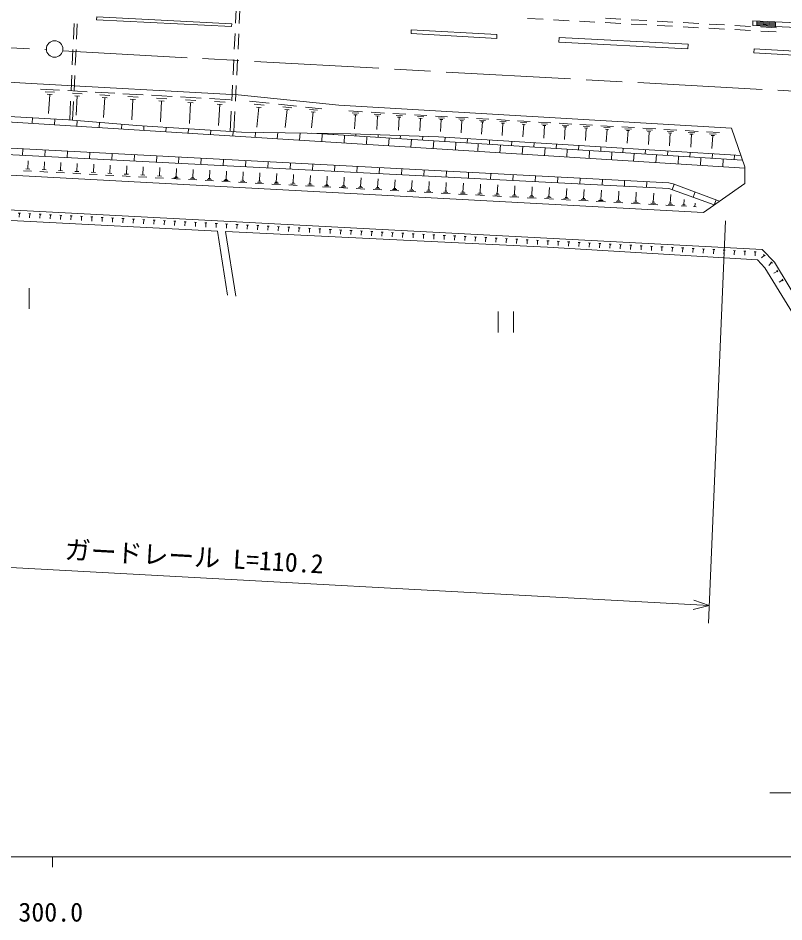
# Model space of a CAD drawing. Units: millimetres, scale not verified. Extents: x 40000 to 680000, y 20000 to 380000.
# Drawn here: x 364696 to 438484, y 198715 to 285858 of the extents above; entities that cross this region are included whole.
import ezdxf
from ezdxf.enums import TextEntityAlignment as Align

# ---------------------------------------------------------------- set-up
doc = ezdxf.new("R2010")
doc.units = ezdxf.units.MM
doc.header["$LTSCALE"] = 1000
doc.linetypes.add('CHAIN', pattern=[18.5, 12, -1.5, 3.5, -1.5])
for name, color, linetype, lineweight in [('M-BGD', 7, 'Continuous', 13), ('M-BMK', 2, 'CHAIN', 13), ('M-BMK-SRVR', 3, 'Continuous', 13), ('M-STR-HTXT', 7, 'Continuous', 13), ('M-TTL-BAND', 7, 'Continuous', 13)]:
    doc.layers.add(name, color=color, linetype=linetype, lineweight=lineweight)
doc.styles.add('ＭＳ ゴシック', font='')
doc.styles.get('ＭＳ ゴシック').set_extended_font_data('MS Gothic')

msp = doc.modelspace()

# ---------------------------------------------------------------- linework, layer by layer
at = {"layer": 'M-BGD'}
for p, q in [((385648, 285370), (385743, 287314)), ((386104, 287295), (386009, 285349)), ((421285, 285839), (422782, 285755)), ((370022, 283838), (370089, 285336)), ((370397, 285316), (370325, 283818)), ((415282, 285743), (413784, 285824)), ((417778, 285608), (416281, 285689)), ((420275, 285473), (418777, 285554)), ((422771, 285338), (421273, 285419)), ((425267, 285203), (423770, 285284)), ((423781, 285700), (425279, 285617)), ((427764, 285068), (426266, 285149)), ((426277, 285561), (427775, 285478)), ((430260, 284933), (428762, 285014)), ((428773, 285423), (430271, 285339)), ((431269, 285284), (432767, 285201)), ((433766, 285145), (435263, 285062)), ((435480, 285148), (435502, 285598)), ((461035, 283900), (435480, 285148)), ((461057, 284349), (435502, 285598)), ((435887, 285579), (435865, 285130)), ((437667, 285132), (435870, 285220)), ((437672, 285222), (435874, 285309)), ((437676, 285311), (435878, 285399)), ((437681, 285401), (435883, 285489)), ((436262, 285007), (437759, 284923)), ((437663, 285042), (437685, 285491)), ((385526, 282873), (385599, 284371)), ((385960, 284350), (385886, 282852)), ((432757, 284798), (431259, 284879)), ((435253, 284663), (433755, 284744)), ((437749, 284528), (436251, 284609)), ((369910, 281340), (369977, 282839)), ((370277, 282819), (370206, 281320)), ((385405, 280376), (385478, 281874)), ((385837, 281853), (385764, 280355)), ((369799, 278843), (369866, 280341)), ((370158, 280322), (370087, 278823)), ((366845, 279009), (368688, 278906)), ((369480, 278862), (371338, 278759)), ((385283, 277878), (385356, 279377)), ((385715, 279356), (385641, 277858)), ((367293, 278753), (368215, 278701)), ((367511, 278509), (367972, 278484)), ((367741, 278497), (367639, 276654)), ((369931, 278604), (370860, 278552)), ((370151, 278359), (370615, 278333)), ((370383, 278346), (370280, 276488)), ((372109, 278716), (374022, 278610)), ((372574, 278450), (373530, 278397)), ((372800, 278198), (373278, 278171)), ((373039, 278185), (372932, 276272)), ((374792, 278567), (376762, 278457)), ((375271, 278293), (376256, 278239)), ((375504, 278034), (375996, 278006)), ((375750, 278020), (375640, 276051)), ((377548, 278414), (379542, 278303)), ((378033, 278137), (379030, 278081)), ((380332, 278259), (382345, 278147)), ((383134, 278103), (385165, 277990)), ((369673, 276036), (369754, 277844)), ((370039, 277824), (369953, 276013)), ((378268, 277874), (378767, 277846)), ((378517, 277860), (378407, 275865)), ((380821, 277979), (381828, 277924)), ((381059, 277714), (381562, 277686)), ((381310, 277700), (381199, 275687)), ((383628, 277821), (384643, 277765)), ((383868, 277553), (384375, 277525)), ((384121, 277539), (384009, 275508)), ((386985, 277836), (388900, 277640)), ((387439, 277548), (388397, 277449)), ((387654, 277284), (388133, 277234)), ((387893, 277259), (387697, 275343)), ((389791, 277549), (391518, 277372)), ((390201, 277289), (391064, 277200)), ((392401, 277281), (393952, 277122)), ((385140, 274935), (385235, 276880)), ((385592, 276859), (385497, 274913)), ((390394, 277051), (390826, 277006)), ((390610, 277028), (390433, 275302)), ((392769, 277048), (393544, 276968)), ((392943, 276834), (393331, 276794)), ((393137, 276814), (392978, 275264)), ((396549, 276900), (397881, 276822)), ((396873, 276714), (397539, 276675)), ((397030, 276538), (397363, 276519)), ((397196, 276528), (397118, 275196)), ((398701, 276775), (399992, 276699)), ((399014, 276594), (399659, 276557)), ((399166, 276424), (399489, 276405)), ((399327, 276414), (399252, 275124)), ((400810, 276652), (402061, 276579)), ((401114, 276477), (401739, 276441)), ((401261, 276312), (401574, 276293)), ((401417, 276303), (401344, 275052)), ((402879, 276531), (404090, 276460)), ((403173, 276362), (403778, 276327)), ((404906, 276413), (406081, 276344)), ((405191, 276249), (405779, 276214)), ((406877, 276298), (408059, 276229)), ((427383, 269961), (319342, 275694)), ((366068, 275714), (366101, 276239)), ((368214, 275578), (368248, 276119)), ((370359, 275443), (370393, 275977)), ((372505, 275307), (372536, 275802)), ((374651, 275172), (374680, 275627)), ((376797, 275036), (376824, 275465)), ((403315, 276202), (403618, 276184)), ((403467, 276193), (403396, 274982)), ((405330, 276093), (405623, 276076)), ((405476, 276084), (405408, 274909)), ((407164, 276133), (407755, 276098)), ((407303, 275976), (407598, 275959)), ((407451, 275968), (407382, 274786)), ((408854, 276182), (410042, 276113)), ((409142, 276016), (409736, 275982)), ((409282, 275859), (409579, 275842)), ((409431, 275851), (409361, 274663)), ((410838, 276067), (412032, 275997)), ((411127, 275900), (411724, 275865)), ((411268, 275742), (411566, 275724)), ((411417, 275733), (411348, 274539)), ((412827, 275950), (414027, 275880)), ((413118, 275783), (413719, 275748)), ((413260, 275624), (413560, 275607)), ((413410, 275615), (413340, 274415)), ((414823, 275834), (416029, 275764)), ((415116, 275666), (415719, 275630)), ((415258, 275506), (415559, 275488)), ((415409, 275497), (415338, 274291)), ((416825, 275717), (418038, 275646)), ((417119, 275548), (417726, 275513)), ((417262, 275387), (417565, 275370)), ((417414, 275379), (417343, 274166)), ((418833, 275600), (420052, 275529)), ((419129, 275430), (419739, 275394)), ((420848, 275482), (422073, 275411)), ((378942, 274901), (378969, 275328)), ((381088, 274765), (381115, 275192)), ((383234, 274630), (383261, 275055)), ((385379, 274494), (385406, 274918)), ((387525, 274358), (387556, 274847)), ((389671, 274223), (389708, 274815)), ((391817, 274087), (391861, 274782)), ((434496, 272143), (392978, 274765)), ((393962, 273952), (394010, 274700)), ((395082, 274633), (395089, 274734)), ((396108, 273816), (396155, 274565)), ((397228, 274497), (397241, 274692)), ((399374, 274361), (399390, 274619)), ((401520, 274226), (401540, 274545)), ((419273, 275269), (419577, 275251)), ((419425, 275260), (419354, 274041)), ((421145, 275311), (421758, 275276)), ((421289, 275149), (421596, 275131)), ((421443, 275140), (421371, 273915)), ((422869, 275365), (424100, 275293)), ((423167, 275193), (423783, 275157)), ((423312, 275030), (423620, 275012)), ((423466, 275021), (423395, 273789)), ((424896, 275246), (426134, 275174)), ((425196, 275073), (425815, 275037)), ((425342, 274910), (425651, 274892)), ((425497, 274901), (425424, 273663)), ((426929, 275128), (428173, 275055)), ((427231, 274954), (427853, 274918)), ((427378, 274789), (427689, 274771)), ((427533, 274780), (427461, 273536)), ((428969, 275009), (430220, 274936)), ((429272, 274834), (429898, 274798)), ((429420, 274669), (429732, 274650)), ((429576, 274659), (429503, 273409)), ((431015, 274889), (432272, 274816)), ((431320, 274714), (431949, 274677)), ((431468, 274547), (431782, 274529)), ((431625, 274538), (431552, 273281)), ((398254, 273681), (398301, 274429)), ((400400, 273545), (400447, 274294)), ((402545, 273410), (402593, 274158)), ((403665, 274090), (403690, 274472)), ((404691, 273274), (404738, 274023)), ((405811, 273955), (405838, 274381)), ((406837, 273139), (406884, 273887)), ((407957, 273819), (407984, 274248)), ((408982, 273003), (409030, 273752)), ((410103, 273684), (410130, 274114)), ((412248, 273548), (412276, 273980)), ((414394, 273413), (414421, 273847)), ((416540, 273277), (416567, 273713)), ((320855, 273026), (430734, 267127)), ((365136, 272620), (365169, 273262)), ((367284, 272510), (367316, 273148)), ((369431, 272399), (369463, 273035)), ((371578, 272289), (371610, 272921)), ((373725, 272179), (373757, 272807)), ((411128, 272867), (411175, 273616)), ((413274, 272732), (413321, 273480)), ((415420, 272596), (415467, 273345)), ((417565, 272461), (417613, 273209)), ((418685, 273142), (418713, 273580)), ((419711, 272325), (419758, 273074)), ((420831, 273006), (420859, 273446)), ((421857, 272190), (421904, 272938)), ((422977, 272871), (423005, 273312)), ((424002, 272054), (424050, 272803)), ((425123, 272735), (425151, 273179)), ((427268, 272599), (427296, 273045)), ((429414, 272464), (429442, 272912)), ((431560, 272328), (431588, 272778)), ((365623, 271318), (365665, 272092)), ((367200, 271234), (367241, 272011)), ((368779, 271150), (368821, 271930)), ((375872, 272068), (375904, 272693)), ((378019, 271958), (378051, 272579)), ((380166, 271847), (380198, 272465)), ((382314, 271737), (382345, 272351)), ((384461, 271626), (384492, 272237)), ((386608, 271516), (386639, 272123)), ((388755, 271406), (388786, 272009)), ((390902, 271295), (390933, 271895)), ((426148, 271919), (426195, 272667)), ((428294, 271783), (428341, 272532)), ((430440, 271648), (430487, 272396)), ((432585, 271512), (432633, 272261)), ((433706, 272193), (433734, 272644)), ((366000, 271103), (365225, 271145)), ((365817, 271307), (365429, 271328)), ((367578, 271018), (366800, 271060)), ((367394, 271223), (367005, 271244)), ((368974, 271139), (368584, 271160)), ((370557, 271055), (370166, 271076)), ((370361, 271065), (370404, 271849)), ((371947, 270981), (371989, 271767)), ((373535, 270896), (373577, 271686)), ((375126, 270812), (375168, 271604)), ((376719, 270727), (376762, 271522)), ((378316, 270642), (378359, 271440)), ((379916, 270557), (379959, 271357)), ((381518, 270471), (381561, 271275)), ((383124, 270386), (383167, 271192)), ((384732, 270300), (384775, 271110)), ((386343, 270214), (386387, 271027)), ((393049, 271185), (393080, 271781)), ((395197, 271074), (395227, 271667)), ((397344, 270964), (397374, 271553)), ((399491, 270853), (399521, 271439)), ((401638, 270743), (401668, 271326)), ((403785, 270633), (403815, 271212)), ((405932, 270522), (405962, 271098)), ((369159, 270933), (368378, 270975)), ((370743, 270848), (369959, 270890)), ((372329, 270763), (371543, 270805)), ((372143, 270970), (371750, 270991)), ((373919, 270678), (373130, 270720)), ((373732, 270886), (373337, 270907)), ((375511, 270592), (374719, 270635)), ((375324, 270801), (374928, 270822)), ((377106, 270507), (376311, 270549)), ((376918, 270716), (376521, 270737)), ((378704, 270421), (377907, 270464)), ((378516, 270631), (378117, 270653)), ((380305, 270335), (379505, 270378)), ((380111, 270446), (379710, 270467)), ((380016, 270551), (379816, 270562)), ((381909, 270249), (381106, 270292)), ((381714, 270360), (381312, 270382)), ((381619, 270466), (381418, 270477)), ((383516, 270163), (382710, 270206)), ((383320, 270274), (382917, 270296)), ((383224, 270380), (383023, 270391)), ((384929, 270188), (384524, 270210)), ((384833, 270295), (384631, 270306)), ((386445, 270209), (386241, 270220)), ((387957, 270129), (388001, 270944)), ((389574, 270042), (389618, 270861)), ((391194, 269956), (391238, 270777)), ((392817, 269870), (392861, 270694)), ((394443, 269783), (394487, 270610)), ((396071, 269697), (396116, 270526)), ((397703, 269610), (397748, 270442)), ((399338, 269523), (399383, 270358)), ((400975, 269435), (401020, 270274)), ((402616, 269348), (402661, 270190)), ((408080, 270412), (408109, 270984)), ((410227, 270301), (410256, 270870)), ((412374, 270191), (412403, 270756)), ((414521, 270080), (414550, 270642)), ((416668, 269970), (416697, 270528)), ((418815, 269860), (418844, 270414)), ((420963, 269749), (420991, 270300)), ((423110, 269639), (423138, 270186)), ((385126, 270076), (384316, 270120)), ((386738, 269990), (385926, 270033)), ((386541, 270102), (386135, 270124)), ((388354, 269903), (387539, 269947)), ((388155, 270016), (387748, 270038)), ((388059, 270123), (387855, 270134)), ((389972, 269816), (389154, 269860)), ((389773, 269929), (389364, 269951)), ((389676, 270037), (389472, 270048)), ((391594, 269729), (390773, 269773)), ((391394, 269843), (390983, 269865)), ((391297, 269951), (391091, 269962)), ((393218, 269642), (392394, 269686)), ((393017, 269756), (392605, 269778)), ((392920, 269864), (392714, 269875)), ((394845, 269554), (394018, 269599)), ((394644, 269669), (394230, 269691)), ((394546, 269778), (394339, 269789)), ((396475, 269467), (395645, 269511)), ((396273, 269582), (395858, 269604)), ((396175, 269691), (395968, 269702)), ((398108, 269379), (397276, 269424)), ((397906, 269494), (397489, 269517)), ((397807, 269604), (397599, 269615)), ((399744, 269291), (398909, 269336)), ((399541, 269407), (399123, 269429)), ((399442, 269517), (399233, 269528)), ((401179, 269319), (400760, 269342)), ((401080, 269430), (400870, 269441)), ((402721, 269342), (402511, 269354)), ((404259, 269261), (404305, 270105)), ((405906, 269173), (405951, 270021)), ((407555, 269085), (407601, 269936)), ((409208, 268997), (409253, 269851)), ((410863, 268909), (410909, 269766)), ((412521, 268821), (412568, 269680)), ((414183, 268732), (414229, 269595)), ((415847, 268644), (415894, 269509)), ((417515, 268555), (417561, 269423)), ((419185, 268466), (419232, 269338)), ((425257, 269528), (425285, 270072)), ((427724, 269303), (427921, 269853)), ((401383, 269203), (400545, 269248)), ((403025, 269115), (402184, 269160)), ((402821, 269232), (402400, 269254)), ((404670, 269027), (403826, 269072)), ((404465, 269144), (404042, 269166)), ((404365, 269255), (404154, 269266)), ((406318, 268938), (405471, 268984)), ((406112, 269056), (405688, 269078)), ((406012, 269167), (405800, 269179)), ((407969, 268850), (407119, 268895)), ((407762, 268967), (407337, 268990)), ((407662, 269079), (407449, 269091)), ((409623, 268761), (408769, 268807)), ((409415, 268879), (408989, 268902)), ((409314, 268991), (409101, 269003)), ((411280, 268672), (410423, 268718)), ((411071, 268791), (410643, 268813)), ((410970, 268903), (410756, 268915)), ((412940, 268583), (412080, 268629)), ((412731, 268702), (412301, 268725)), ((412629, 268815), (412414, 268827)), ((414603, 268494), (413740, 268540)), ((414393, 268613), (413961, 268636)), ((414291, 268727), (414075, 268738)), ((416268, 268404), (415403, 268451)), ((416058, 268524), (415625, 268547)), ((415955, 268638), (415739, 268650)), ((417726, 268435), (417292, 268458)), ((417623, 268549), (417406, 268561)), ((419294, 268460), (419076, 268472)), ((420859, 268377), (420905, 269251)), ((422535, 268288), (422582, 269165)), ((424214, 268198), (424262, 269079)), ((425897, 268109), (425944, 268992)), ((427533, 268009), (427578, 268847)), ((429749, 268579), (429932, 269090)), ((417937, 268314), (417069, 268361)), ((419609, 268225), (418738, 268272)), ((419397, 268345), (418961, 268369)), ((421284, 268135), (420409, 268182)), ((421071, 268256), (420634, 268279)), ((420968, 268371), (420749, 268383)), ((422962, 268045), (422084, 268092)), ((422748, 268166), (422310, 268190)), ((422645, 268282), (422425, 268294)), ((424643, 267954), (423762, 268002)), ((424429, 268076), (423988, 268100)), ((424325, 268192), (424104, 268204)), ((426327, 267864), (425443, 267911)), ((426112, 267986), (425670, 268010)), ((426007, 268103), (425787, 268115)), ((427940, 267777), (427103, 267822)), ((427737, 267893), (427318, 267916)), ((427637, 268004), (427428, 268015)), ((429103, 267715), (428581, 267743)), ((428980, 267852), (428719, 267867)), ((428849, 267859), (428877, 268382)), ((430042, 267665), (429775, 267679)), ((429909, 267672), (429927, 268006)), ((431773, 267854), (431942, 268328)), ((364720, 267061), (364920, 267050)), ((364820, 267055), (364799, 266656)), ((365719, 267008), (365918, 266998)), ((365818, 267003), (365797, 266603)), ((366717, 266956), (366917, 266945)), ((366817, 266950), (366796, 266551)), ((367716, 266903), (367916, 266893)), ((367816, 266898), (367795, 266499)), ((368714, 266851), (368914, 266840)), ((368814, 266846), (368793, 266446)), ((369713, 266798), (369913, 266788)), ((369813, 266793), (369792, 266394)), ((370712, 266746), (370911, 266735)), ((370812, 266741), (370791, 266341)), ((371710, 266693), (371910, 266683)), ((371810, 266688), (371789, 266289)), ((372709, 266641), (372909, 266631)), ((372809, 266636), (372788, 266236)), ((373708, 266589), (373907, 266578)), ((373807, 266583), (373786, 266184)), ((374706, 266536), (374906, 266526)), ((374806, 266531), (374785, 266131)), ((375705, 266484), (375905, 266473)), ((375805, 266478), (375784, 266079)), ((376703, 266431), (376903, 266421)), ((376803, 266426), (376782, 266027)), ((377702, 266379), (377902, 266368)), ((377802, 266374), (377781, 265974)), ((378701, 266326), (378900, 266316)), ((378801, 266321), (378780, 265922)), ((379699, 266274), (379899, 266263)), ((379799, 266269), (379778, 265869)), ((380698, 266222), (380898, 266211)), ((380798, 266216), (380777, 265817)), ((381697, 266169), (381896, 266159)), ((381796, 266164), (381775, 265764)), ((382695, 266117), (382895, 266106)), ((382795, 266111), (382774, 265712)), ((383694, 266064), (383894, 266054)), ((383794, 266059), (383773, 265660)), ((384692, 266012), (384892, 266001)), ((384792, 266007), (384771, 265607)), ((385691, 265959), (385891, 265949)), ((385791, 265954), (385770, 265555)), ((386690, 265907), (386889, 265896)), ((386790, 265902), (386769, 265502)), ((387688, 265854), (387888, 265844)), ((387788, 265849), (387767, 265450)), ((388687, 265802), (388887, 265792)), ((388787, 265797), (388766, 265397)), ((389686, 265750), (389885, 265739)), ((389785, 265744), (389764, 265345)), ((390684, 265697), (390884, 265687)), ((390784, 265692), (390763, 265292)), ((391683, 265645), (391883, 265634)), ((391783, 265639), (391762, 265240)), ((392681, 265592), (392881, 265582)), ((392781, 265587), (392760, 265188)), ((393680, 265540), (393880, 265529)), ((393780, 265535), (393759, 265135)), ((394679, 265487), (394878, 265477)), ((394779, 265482), (394758, 265083)), ((395677, 265435), (395877, 265424)), ((395777, 265430), (395756, 265030)), ((396676, 265383), (396876, 265372)), ((396776, 265377), (396755, 264978)), ((397675, 265330), (397874, 265320)), ((397774, 265325), (397753, 264925)), ((398673, 265278), (398873, 265267)), ((398773, 265272), (398752, 264873)), ((399672, 265225), (399872, 265215)), ((399772, 265220), (399751, 264821)), ((400670, 265173), (400870, 265162)), ((400770, 265168), (400749, 264768)), ((401669, 265120), (401869, 265110)), ((401769, 265115), (401748, 264716)), ((402668, 265068), (402867, 265057)), ((402768, 265063), (402747, 264663)), ((403666, 265015), (403866, 265005)), ((403766, 265010), (403745, 264611)), ((404665, 264963), (404865, 264953)), ((404765, 264958), (404744, 264558)), ((405664, 264911), (405863, 264900)), ((405763, 264905), (405742, 264506)), ((406662, 264858), (406862, 264848)), ((406762, 264853), (406741, 264453)), ((407661, 264806), (407861, 264795)), ((407761, 264800), (407740, 264401)), ((408659, 264753), (408859, 264743)), ((408759, 264748), (408738, 264349)), ((409658, 264701), (409858, 264690)), ((409758, 264696), (409737, 264296)), ((410657, 264648), (410856, 264638)), ((410757, 264643), (410736, 264244)), ((411655, 264596), (411855, 264585)), ((411755, 264591), (411734, 264191)), ((412654, 264543), (412854, 264533)), ((412754, 264538), (412733, 264139)), ((413653, 264491), (413852, 264481)), ((413752, 264486), (413731, 264086)), ((414651, 264439), (414851, 264428)), ((414751, 264433), (414730, 264034)), ((415650, 264386), (415850, 264376)), ((415750, 264381), (415729, 263981)), ((416648, 264334), (416848, 264323)), ((416748, 264328), (416727, 263929)), ((417647, 264281), (417847, 264271)), ((417747, 264276), (417726, 263877)), ((418646, 264229), (418845, 264218)), ((418746, 264224), (418725, 263824)), ((419644, 264176), (419844, 264166)), ((419744, 264171), (419723, 263772)), ((420643, 264124), (420843, 264113)), ((420743, 264119), (420722, 263719)), ((421642, 264072), (421841, 264061)), ((421741, 264066), (421720, 263667)), ((422640, 264019), (422840, 264009)), ((422740, 264014), (422719, 263614)), ((423639, 263967), (423839, 263956)), ((423739, 263961), (423718, 263562)), ((424637, 263914), (424837, 263904)), ((424737, 263909), (424716, 263510)), ((425636, 263862), (425836, 263851)), ((425736, 263857), (425715, 263457)), ((426635, 263809), (426834, 263799)), ((426735, 263804), (426714, 263405)), ((427633, 263757), (427833, 263746)), ((427733, 263752), (427712, 263352)), ((428632, 263704), (428832, 263694)), ((428732, 263699), (428711, 263300)), ((429631, 263652), (429830, 263642)), ((429730, 263647), (429709, 263247)), ((430629, 263600), (430829, 263589)), ((430729, 263594), (430708, 263195)), ((431628, 263547), (431827, 263537)), ((431728, 263542), (431707, 263142)), ((432626, 263495), (432826, 263484)), ((432726, 263489), (432705, 263090)), ((433625, 263442), (433825, 263432)), ((433725, 263437), (433704, 263038)), ((434624, 263390), (434823, 263379)), ((434724, 263385), (434703, 262985)), ((435622, 263337), (435822, 263327)), ((435722, 263332), (435701, 262933)), ((436599, 263009), (436314, 262728)), ((436529, 263080), (436669, 262938)), ((437230, 262368), (437371, 262225)), ((437300, 262296), (437015, 262016)), ((437857, 261472), (437514, 261266)), ((437806, 261557), (437909, 261386)), ((438372, 260614), (438029, 260408)), ((438320, 260700), (438423, 260528)), ((365750, 259823), (365750, 257823)), ((410940, 257554), (410940, 255554)), ((412440, 257554), (412440, 255554))]:
    msp.add_line(p, q, dxfattribs=at)
for points in [[(372259, 285704), (385263, 285033), (385277, 285308), (372273, 285979)], [(402556, 284359), (410810, 283885), (410832, 284264), (402578, 284738)], [(416799, 283541), (429232, 282908), (429254, 283343), (416821, 283976)], [(435594, 282504), (463500, 280886), (463523, 281289), (435617, 282907)]]:
    msp.add_lwpolyline(points, close=True, dxfattribs=at)
for points in [[(321473, 282138), (365964, 279558), (385890, 278451), (395589, 277457), (433440, 275249)], [(434731, 271377), (364123, 275837), (319451, 278236)], [(434353, 272606), (405203, 274421), (396744, 274709), (386211, 274867), (376126, 275509), (369565, 276045), (319692, 278838)], [(431773, 267854), (427404, 269418), (319732, 274955)], [(430734, 267127), (434726, 269920), (434732, 271511), (433440, 275249)], [(444723, 250422), (437571, 262337), (436375, 263552), (320992, 269611)], [(427383, 269961), (427822, 269890), (432271, 268203)], [(347766, 260387), (346570, 267232), (383896, 265301), (384879, 259133)], [(385686, 259038), (384678, 265271), (415690, 263756), (435930, 262562), (436639, 261770), (443616, 250427)], [(437115, 211171), (451523, 211171), (451523, 212177), (452558, 212177), (452558, 211163), (485292, 211163), (487629, 208237)]]:
    msp.add_lwpolyline(points, dxfattribs=at)
at = {"layer": 'M-BMK'}
msp.add_line((368997, 282692), (467467, 277271), dxfattribs=at)
msp.add_lwpolyline([(269065, 287490), (276038, 287509), (283631, 287357), (292950, 286857), (307640, 286075), (330341, 284880), (367422, 282809)], dxfattribs=at)
at = {"layer": 'M-BMK-SRVR'}
msp.add_circle((368219, 282876), 800, dxfattribs=at)
at = {"layer": 'M-STR-HTXT'}
for p, q in [((432861, 266295), (431206, 227516)), ((319059, 235305), (431278, 229220)), ((431278, 229220), (429756, 228852)), ((431278, 229220), (429805, 229751))]:
    msp.add_line(p, q, dxfattribs=at)
at = {"layer": 'M-TTL-BAND'}
for p, q in [((40000, 205000), (579000, 205000)), ((368000, 205000), (368000, 204000))]:
    msp.add_line(p, q, dxfattribs=at)

# ---------------------------------------------------------------- texts
at = {"layer": 'M-STR-HTXT', "style": 'ＭＳ ゴシック'}
msp.add_text('ガードレール L=110.2', height=1833, rotation=356.77, dxfattribs=at).set_placement((381665, 233927), align=Align.MIDDLE_CENTER)
at = {"layer": 'M-TTL-BAND', "style": 'ＭＳ ゴシック'}
msp.add_text('300.0', height=1833, dxfattribs=at).set_placement((367844, 198195), align=Align.BOTTOM_CENTER)

doc.saveas('drawing.dxf')
